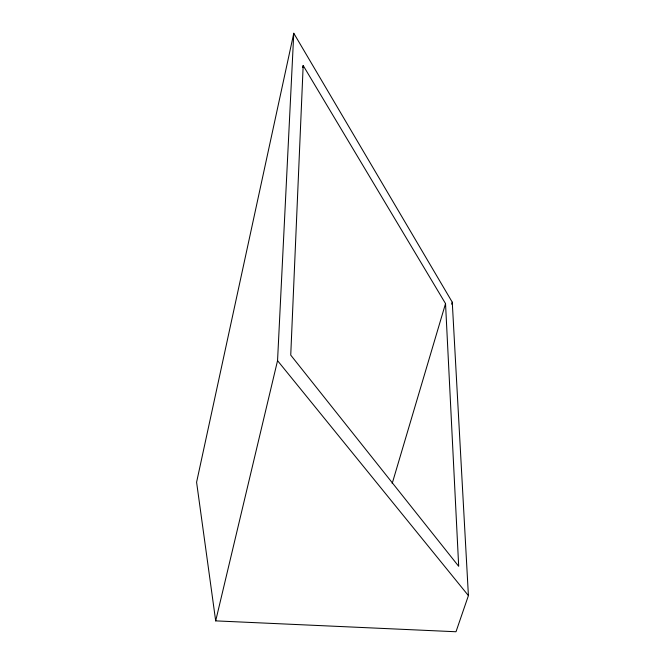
<?xml version="1.0" encoding="UTF-8"?>
<svg xmlns="http://www.w3.org/2000/svg" width="665" height="665" viewBox="0 0 665 665"><rect width="100%" height="100%" fill="white"/><g stroke="black" fill="none" stroke-linecap="round" stroke-linejoin="round"><path stroke-width="1" d="M303.174 65.519L290.738 355.118L458.692 566.306L445.533 303.606L303.174 65.519L302.725 67.547M215.684 620.877L277.546 360.654L293.78 33.25L452.267 302.193L468.409 595.616L455.999 631.75L215.684 620.877L196.591 482.233L293.78 33.25M392.192 483.488L445.533 303.606M451.668 304.179L452.267 302.193M277.546 360.654L468.409 595.616"/></g></svg>
